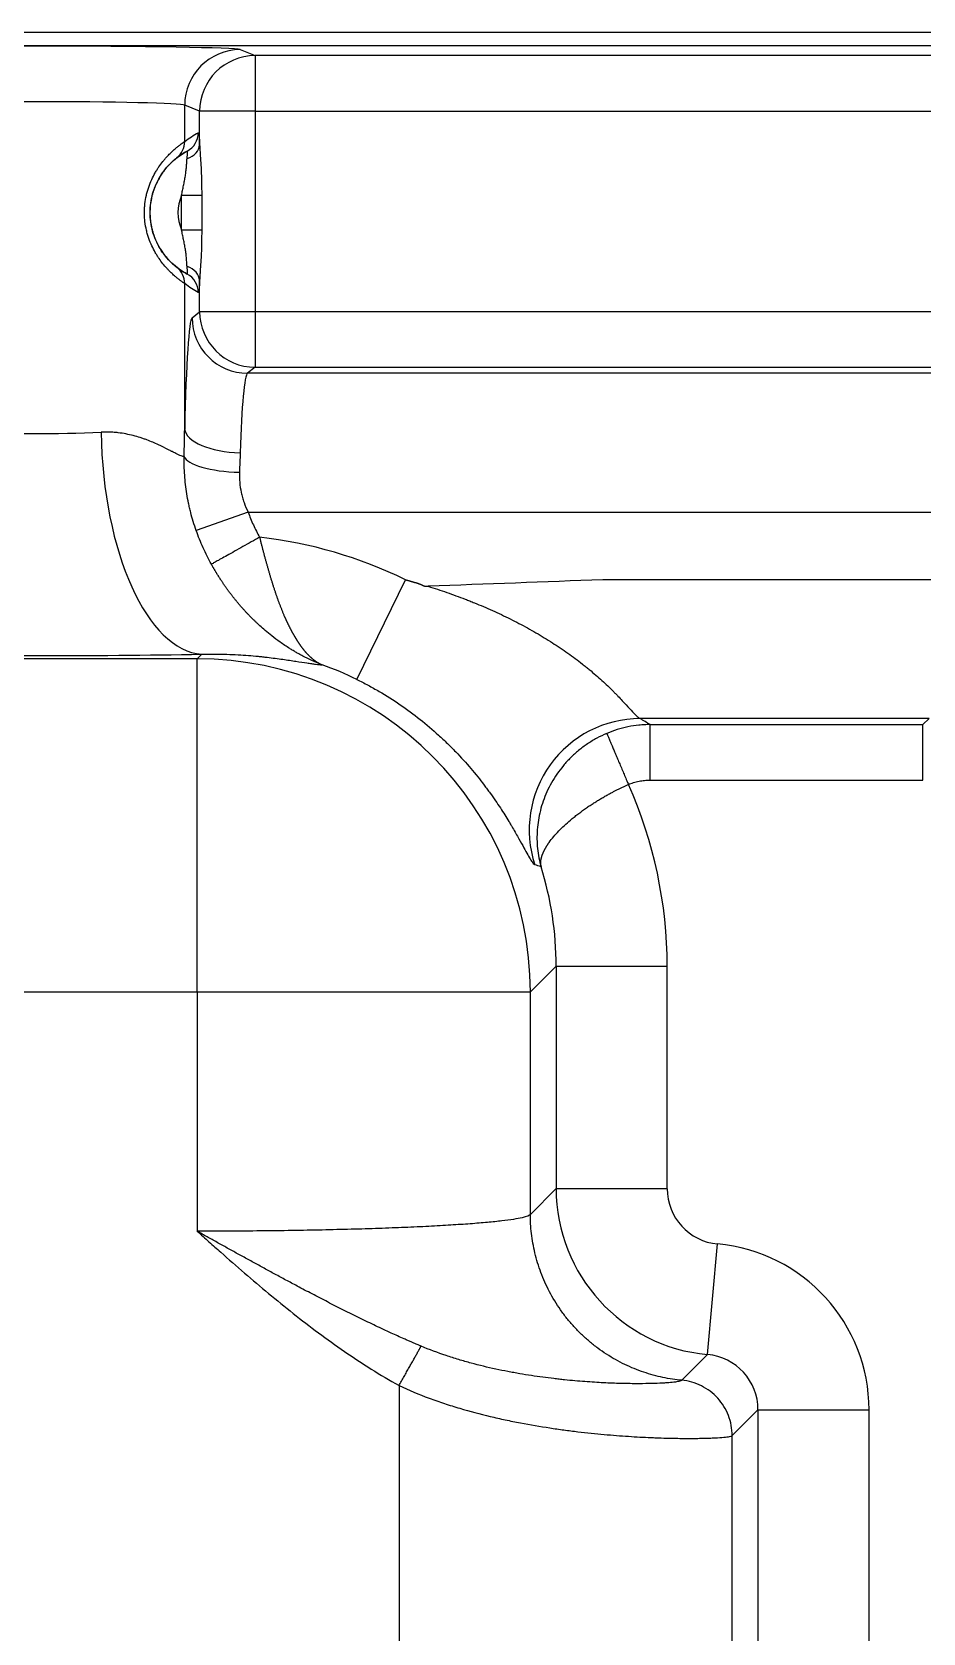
# Model space of a CAD drawing. Header units: millimetres. Extents: x -36 to 4467, y 2 to 3322.
# Drawn here: x 116.6 to 148.6, y 1474.2 to 1531.9 of the extents above; entities that cross this region are included whole.
import ezdxf

# ---------------------------------------------------------------- set-up
doc = ezdxf.new("R2010")
doc.units = ezdxf.units.MM

msp = doc.modelspace()

# ---------------------------------------------------------------- linework, layer by layer
for p, q in [((73.323, 1531.855), (533.822, 1531.855)), ((533.822, 1531.355), (73.323, 1531.355)), ((124.065, 1531.221), (124.604, 1531.006)), ((167.743, 1531.006), (124.604, 1531.006)), ((124.604, 1531.006), (124.604, 1529.006)), ((122.067, 1527.914), (122.067, 1529.221)), ((122.606, 1529.006), (122.067, 1529.221)), ((124.604, 1529.006), (122.606, 1529.006)), ((122.606, 1527.793), (122.606, 1529.006)), ((124.604, 1529.006), (167.721, 1529.006)), ((124.604, 1529.006), (124.604, 1521.787)), ((121.958, 1524.733), (121.958, 1525.978)), ((121.958, 1525.978), (122.679, 1525.978)), ((122.679, 1525.978), (122.679, 1524.733)), ((121.958, 1524.733), (122.679, 1524.733)), ((122.067, 1517.567), (122.067, 1522.797)), ((122.606, 1521.787), (122.606, 1522.918)), ((122.333, 1521.569), (122.606, 1521.787)), ((124.604, 1521.787), (122.606, 1521.787)), ((167.721, 1521.787), (124.604, 1521.787)), ((124.604, 1521.787), (124.604, 1519.788)), ((124.604, 1519.788), (124.331, 1519.57)), ((168.289, 1519.57), (124.331, 1519.57)), ((124.604, 1519.788), (167.742, 1519.788)), ((124.353, 1514.573), (122.483, 1513.905)), ((124.353, 1514.573), (149.243, 1514.573)), ((128.264, 1508.548), (130.02, 1512.138)), ((149.243, 1512.138), (137.119, 1512.138)), ((122.68, 1509.456), (122.518, 1509.293)), ((122.518, 1509.293), (110.627, 1509.293)), ((122.518, 1497.3), (122.518, 1509.293)), ((148.86, 1507.141), (138.462, 1507.141)), ((148.642, 1506.923), (148.86, 1507.141)), ((138.818, 1506.923), (148.642, 1506.923)), ((138.818, 1504.924), (138.818, 1506.923)), ((148.642, 1504.924), (148.642, 1506.923)), ((138.818, 1504.924), (148.642, 1504.924)), ((134.51, 1497.3), (135.438, 1498.228)), ((135.438, 1498.228), (135.438, 1490.217)), ((135.438, 1498.228), (139.435, 1498.228)), ((139.435, 1490.217), (139.435, 1498.228)), ((110.627, 1497.3), (122.518, 1497.3)), ((122.518, 1497.3), (122.518, 1488.683)), ((122.518, 1497.3), (134.51, 1497.3)), ((134.51, 1489.289), (134.51, 1497.3)), ((135.438, 1490.217), (134.51, 1489.289)), ((135.438, 1490.217), (139.435, 1490.217)), ((140.887, 1484.246), (141.252, 1488.226)), ((140.887, 1484.246), (139.96, 1483.319)), ((129.783, 1483.127), (129.783, 1459.584)), ((141.775, 1481.328), (142.703, 1482.255)), ((142.703, 1482.255), (142.703, 1460.456)), ((142.703, 1482.255), (146.7, 1482.255)), ((146.7, 1460.456), (146.7, 1482.255)), ((141.775, 1461.383), (141.775, 1481.328))]:
    msp.add_line(p, q)
msp.add_arc((123.323, 1525.355), 1.5, 155.47541, 204.52459)
for centre, major_axis, ratio, start_param, end_param in [((116.573, 1531.215), (-7.5, 0), 0.017455, 3.185226, 6.239552), ((124.065, 1529.221), (0.742, 1.857), 0.998896, 0.380703, 1.950738), ((124.604, 1529.006), (0.742, 1.857), 0.998896, 0.380703, 1.950738), ((116.573, 1529.215), (-5.5, 0), 0.023802, 3.185226, 6.239552), ((121.318, 1527.914), (-0.463, 0.59), 0.998465, 3.141593, 4.048495), ((121.807, 1528.231), (-0.35, 0.664), 0.998784, 3.141593, 4.227881), ((121.856, 1527.793), (0.749, 0.035), 0.726203, 5.086326, 6.219694), ((121.318, 1522.797), (-0.463, -0.59), 0.998465, 2.234689, 3.141591), ((121.856, 1522.918), (-0.749, 0.035), 0.726203, 3.205083, 4.338452), ((121.807, 1522.48), (0.35, 0.664), 0.998784, 5.196897, 6.283185), ((122.344, 1514.573), (0, 7), 0.043661, 0.034907, 1.128749), ((124.331, 1521.569), (1.249, -1.562), 0.998441, 4.038521, 5.607795), ((124.604, 1521.787), (1.249, -1.562), 0.998441, 4.038521, 5.607795), ((124.342, 1514.573), (0, 5), 0.061125, 0.034907, 1.128749), ((124.065, 1517.567), (2, -0.041), 0.427716, 3.189868, 4.721227), ((116.573, 1517.871), (-5.5, 0), 0.085715, 1.101313, 2.04028), ((122.68, 1517.451), (-0.142, 7.999), 0.452369, 1.562782, 3.10245), ((124.039, 1516.578), (1.999, -0.057), 0.286399, 3.240078, 4.720493), ((122.972, 1497.754), (-11.327, -11.327), 0.998783, 3.471729, 3.815354), ((116.573, 1509.876), (-13.5, 0), 0.034921, 1.101313, 2.04028), ((122.518, 1497.3), (-8.485, 8.485), 0.998783, 3.9276, 5.497178), ((122.972, 1497.754), (8.503, 8.503), 0.997973, 0.330136, 0.443159), ((138.462, 1503.143), (2.057, 3.43), 0.997703, 0.541195, 2.431997), ((125.818, 1504.598), (-17.818, 4.202), 0.382382, 3.98885, 4.017445), ((123.426, 1498.208), (-11.327, -11.327), 0.998783, 2.356803, 2.777605), ((125.818, 1500.601), (-14.415, 2.335), 0.225928, 4.068339, 4.088121), ((123.426, 1498.208), (8.503, 8.503), 0.997973, 5.498396, 5.800632), ((141.437, 1490.219), (-4.243, 4.243), 0.999595, 0.786007, 2.264243), ((141.437, 1490.219), (1.416, 1.416), 0.998783, 2.356803, 3.835039), ((140.697, 1482.248), (4.248, 4.248), 0.998783, 5.498396, 6.976632), ((140.697, 1482.248), (1.423, 1.423), 0.993946, 5.498396, 6.976632)]:
    msp.add_ellipse(centre, major_axis=major_axis, ratio=ratio, start_param=start_param, end_param=end_param)
for points, degree, knots in [([(122.067, 1522.797), (122.063, 1522.8), (122.047, 1522.811), (122.019, 1522.83), (121.994, 1522.848), (121.985, 1522.854), (121.965, 1522.868), (121.955, 1522.876), (121.921, 1522.901), (121.895, 1522.92), (121.839, 1522.964), (121.809, 1522.988), (121.743, 1523.043), (121.707, 1523.073), (121.632, 1523.14), (121.592, 1523.178), (121.54, 1523.229), (121.529, 1523.24), (121.508, 1523.262), (121.475, 1523.295), (121.442, 1523.33), (121.376, 1523.404), (121.33, 1523.456), (121.238, 1523.571), (121.192, 1523.634), (121.134, 1523.718), (121.122, 1523.735), (121.099, 1523.77), (121.065, 1523.823), (121.032, 1523.878), (120.966, 1523.992), (120.925, 1524.072), (120.846, 1524.242), (120.81, 1524.331), (120.769, 1524.45), (120.761, 1524.474), (120.746, 1524.522), (120.723, 1524.595), (120.704, 1524.669), (120.669, 1524.82), (120.651, 1524.923), (120.635, 1525.055), (120.633, 1525.082), (120.628, 1525.135), (120.626, 1525.162), (120.621, 1525.243), (120.619, 1525.296), (120.619, 1525.377), (120.62, 1525.404), (120.621, 1525.458), (120.622, 1525.485), (120.627, 1525.565), (120.631, 1525.618), (120.649, 1525.775), (120.666, 1525.877), (120.701, 1526.028), (120.713, 1526.077), (120.734, 1526.151), (120.741, 1526.175), (120.757, 1526.224), (120.764, 1526.248), (120.805, 1526.366), (120.841, 1526.456), (120.919, 1526.627), (120.961, 1526.708), (121.016, 1526.804), (121.027, 1526.823), (121.049, 1526.861), (121.06, 1526.879), (121.094, 1526.934), (121.117, 1526.969), (121.186, 1527.07), (121.233, 1527.132), (121.302, 1527.219), (121.336, 1527.261), (121.371, 1527.3), (121.393, 1527.326), (121.405, 1527.339), (121.461, 1527.401), (121.504, 1527.446), (121.588, 1527.529), (121.628, 1527.567), (121.685, 1527.618), (121.704, 1527.634), (121.74, 1527.665), (121.757, 1527.68), (121.807, 1527.722), (121.838, 1527.746), (121.895, 1527.79), (121.92, 1527.809), (121.966, 1527.843), (121.985, 1527.857), (122.019, 1527.881), (122.033, 1527.89), (122.055, 1527.905), (122.063, 1527.91), (122.067, 1527.914)], 3, [0, 0, 0, 0, 0.03125, 0.0625, 0.0625, 0.078125, 0.078125, 0.09375, 0.09375, 0.125, 0.125, 0.15625, 0.15625, 0.1875, 0.1875, 0.21875, 0.21875, 0.226562, 0.226562, 0.234375, 0.25, 0.25, 0.28125, 0.28125, 0.3125, 0.3125, 0.320312, 0.320312, 0.328125, 0.34375, 0.34375, 0.375, 0.375, 0.40625, 0.40625, 0.414062, 0.414062, 0.421875, 0.4375, 0.4375, 0.46875, 0.46875, 0.476562, 0.476562, 0.484375, 0.484375, 0.5, 0.5, 0.507812, 0.507812, 0.515625, 0.515625, 0.53125, 0.53125, 0.5625, 0.5625, 0.578125, 0.578125, 0.585937, 0.585937, 0.59375, 0.59375, 0.625, 0.625, 0.65625, 0.65625, 0.664063, 0.664063, 0.671875, 0.671875, 0.6875, 0.6875, 0.71875, 0.71875, 0.734375, 0.742188, 0.742188, 0.75, 0.75, 0.78125, 0.78125, 0.8125, 0.8125, 0.828125, 0.828125, 0.84375, 0.84375, 0.875, 0.875, 0.90625, 0.90625, 0.9375, 0.9375, 0.96875, 0.96875, 1, 1, 1, 1]), ([(122.067, 1527.914), (122.149, 1527.977), (122.23, 1528.035), (122.394, 1528.14), (122.475, 1528.188), (122.557, 1528.231)], 3, [0, 0, 0, 0, 0.5, 0.5, 1, 1, 1, 1]), ([(122.557, 1528.231), (122.559, 1528.232), (122.561, 1528.23), (122.564, 1528.224), (122.566, 1528.222), (122.568, 1528.215), (122.569, 1528.211), (122.572, 1528.198), (122.574, 1528.186), (122.578, 1528.165), (122.579, 1528.157), (122.581, 1528.141), (122.582, 1528.132), (122.587, 1528.085), (122.591, 1528.038), (122.597, 1527.956), (122.599, 1527.926), (122.602, 1527.862), (122.604, 1527.829), (122.606, 1527.793)], 3, [0, 0, 0, 0, 0.125, 0.125, 0.1875, 0.1875, 0.25, 0.25, 0.375, 0.375, 0.4375, 0.4375, 0.5, 0.5, 0.75, 0.75, 0.875, 0.875, 1, 1, 1, 1]), ([(121.781, 1527.323), (121.778, 1527.321), (121.773, 1527.317), (121.76, 1527.307), (121.751, 1527.3), (121.721, 1527.275), (121.693, 1527.252), (121.641, 1527.207), (121.623, 1527.189), (121.591, 1527.16), (121.581, 1527.15), (121.558, 1527.128), (121.547, 1527.116), (121.511, 1527.08), (121.485, 1527.053), (121.432, 1526.994), (121.404, 1526.961), (121.367, 1526.916), (121.36, 1526.907), (121.345, 1526.888), (121.338, 1526.878), (121.315, 1526.849), (121.3, 1526.828), (121.253, 1526.764), (121.222, 1526.717), (121.175, 1526.641), (121.159, 1526.615), (121.128, 1526.56), (121.112, 1526.531), (121.066, 1526.442), (121.036, 1526.379), (120.981, 1526.245), (120.955, 1526.174), (120.925, 1526.08), (120.92, 1526.061), (120.908, 1526.022), (120.903, 1526.003), (120.888, 1525.943), (120.878, 1525.903), (120.853, 1525.781), (120.84, 1525.698), (120.826, 1525.57), (120.823, 1525.526), (120.819, 1525.439), (120.817, 1525.395), (120.818, 1525.307), (120.819, 1525.264), (120.824, 1525.177), (120.827, 1525.133), (120.841, 1525.006), (120.854, 1524.923), (120.879, 1524.802), (120.889, 1524.762), (120.91, 1524.683), (120.921, 1524.644), (120.957, 1524.531), (120.983, 1524.461), (121.039, 1524.327), (121.068, 1524.264), (121.107, 1524.19), (121.115, 1524.175), (121.13, 1524.147), (121.138, 1524.133), (121.154, 1524.105), (121.162, 1524.092), (121.178, 1524.065), (121.186, 1524.052), (121.225, 1523.989), (121.256, 1523.943), (121.318, 1523.858), (121.348, 1523.819), (121.391, 1523.765), (121.406, 1523.748), (121.427, 1523.723), (121.434, 1523.715), (121.447, 1523.7), (121.454, 1523.692), (121.488, 1523.655), (121.513, 1523.629), (121.56, 1523.581), (121.582, 1523.559), (121.623, 1523.521), (121.642, 1523.504), (121.676, 1523.473), (121.692, 1523.46), (121.712, 1523.443), (121.719, 1523.437), (121.731, 1523.427), (121.736, 1523.423), (121.762, 1523.402), (121.775, 1523.392), (121.781, 1523.388)], 3, [0, 0, 0, 0, 0.03125, 0.03125, 0.0625, 0.0625, 0.125, 0.125, 0.15625, 0.15625, 0.171875, 0.171875, 0.1875, 0.1875, 0.21875, 0.21875, 0.25, 0.25, 0.257812, 0.257812, 0.265625, 0.265625, 0.28125, 0.28125, 0.3125, 0.3125, 0.328125, 0.328125, 0.34375, 0.34375, 0.375, 0.375, 0.40625, 0.40625, 0.414062, 0.414062, 0.421875, 0.421875, 0.4375, 0.4375, 0.46875, 0.46875, 0.484375, 0.484375, 0.5, 0.5, 0.515625, 0.515625, 0.53125, 0.53125, 0.5625, 0.5625, 0.578125, 0.578125, 0.59375, 0.59375, 0.625, 0.625, 0.65625, 0.65625, 0.664062, 0.664062, 0.671875, 0.671875, 0.679687, 0.679687, 0.6875, 0.6875, 0.71875, 0.71875, 0.75, 0.75, 0.765625, 0.765625, 0.773437, 0.773437, 0.78125, 0.78125, 0.8125, 0.8125, 0.84375, 0.84375, 0.875, 0.875, 0.90625, 0.90625, 0.921875, 0.921875, 0.9375, 0.9375, 1, 1, 1, 1]), ([(122.157, 1523.144), (122.057, 1523.196), (121.96, 1523.256), (121.776, 1523.388), (121.689, 1523.46), (121.524, 1523.615), (121.447, 1523.698), (121.305, 1523.874), (121.24, 1523.967), (121.124, 1524.161), (121.072, 1524.261), (120.982, 1524.469), (120.944, 1524.576), (120.884, 1524.794), (120.861, 1524.905), (120.83, 1525.129), (120.823, 1525.242), (120.823, 1525.468), (120.83, 1525.582), (120.861, 1525.806), (120.884, 1525.917), (120.944, 1526.135), (120.982, 1526.242), (121.072, 1526.449), (121.124, 1526.55), (121.24, 1526.744), (121.305, 1526.837), (121.447, 1527.013), (121.524, 1527.096), (121.689, 1527.251), (121.776, 1527.323), (121.96, 1527.455), (122.057, 1527.514), (122.157, 1527.567)], 3, [0, 0, 0, 0, 0.0625, 0.0625, 0.125, 0.125, 0.1875, 0.1875, 0.25, 0.25, 0.3125, 0.3125, 0.375, 0.375, 0.4375, 0.4375, 0.5, 0.5, 0.5625, 0.5625, 0.625, 0.625, 0.6875, 0.6875, 0.75, 0.75, 0.8125, 0.8125, 0.875, 0.875, 0.9375, 0.9375, 1, 1, 1, 1]), ([(122.157, 1527.567), (122.094, 1527.534), (122.032, 1527.498), (121.906, 1527.417), (121.843, 1527.372), (121.781, 1527.323)], 3, [0, 0, 0, 0, 0.5, 0.5, 1, 1, 1, 1]), ([(121.958, 1525.978), (121.968, 1526.037), (121.979, 1526.095), (122.002, 1526.211), (122.015, 1526.269), (122.038, 1526.386), (122.05, 1526.444), (122.067, 1526.531), (122.072, 1526.56), (122.082, 1526.618), (122.087, 1526.647), (122.101, 1526.733), (122.108, 1526.789), (122.118, 1526.873), (122.121, 1526.901), (122.126, 1526.956), (122.129, 1526.983), (122.135, 1527.063), (122.139, 1527.114), (122.145, 1527.211), (122.149, 1527.256), (122.153, 1527.299)], 3, [0, 0, 0, 0, 0.125, 0.125, 0.25, 0.25, 0.375, 0.375, 0.4375, 0.4375, 0.5, 0.5, 0.625, 0.625, 0.6875, 0.6875, 0.75, 0.75, 0.875, 0.875, 1, 1, 1, 1]), ([(122.153, 1527.299), (122.156, 1527.321), (122.158, 1527.341), (122.161, 1527.38), (122.162, 1527.398), (122.166, 1527.449), (122.167, 1527.478), (122.167, 1527.507), (122.167, 1527.512), (122.167, 1527.522), (122.167, 1527.527), (122.166, 1527.54), (122.166, 1527.547), (122.164, 1527.556), (122.164, 1527.558), (122.163, 1527.562), (122.161, 1527.567), (122.159, 1527.568), (122.157, 1527.567)], 3, [0, 0, 0, 0, 0.125, 0.125, 0.25, 0.25, 0.5, 0.5, 0.5625, 0.5625, 0.625, 0.625, 0.75, 0.75, 0.8125, 0.8125, 0.875, 1, 1, 1, 1]), ([(122.606, 1527.793), (122.608, 1527.729), (122.611, 1527.663), (122.62, 1527.527), (122.625, 1527.456), (122.633, 1527.347), (122.636, 1527.31), (122.641, 1527.235), (122.643, 1527.198), (122.651, 1527.084), (122.655, 1527.007), (122.663, 1526.851), (122.666, 1526.773), (122.672, 1526.615), (122.674, 1526.535), (122.679, 1526.297), (122.679, 1526.137), (122.679, 1525.978)], 3, [0, 0, 0, 0, 0.125, 0.125, 0.25, 0.25, 0.3125, 0.3125, 0.375, 0.375, 0.5, 0.5, 0.625, 0.625, 0.75, 0.75, 1, 1, 1, 1]), ([(122.153, 1523.412), (122.149, 1523.455), (122.145, 1523.501), (122.14, 1523.574), (122.139, 1523.599), (122.135, 1523.651), (122.133, 1523.677), (122.127, 1523.756), (122.116, 1523.865), (122.101, 1523.979), (122.082, 1524.094), (122.072, 1524.152), (122.05, 1524.268), (122.038, 1524.326), (122.014, 1524.442), (122.002, 1524.5), (121.979, 1524.616), (121.968, 1524.674), (121.958, 1524.733)], 3, [0, 0, 0, 0, 0.125, 0.125, 0.1875, 0.1875, 0.25, 0.25, 0.375, 0.5, 0.5, 0.625, 0.625, 0.75, 0.75, 0.875, 0.875, 1, 1, 1, 1]), ([(122.679, 1524.733), (122.679, 1524.573), (122.679, 1524.414), (122.674, 1524.177), (122.672, 1524.098), (122.668, 1523.979), (122.666, 1523.94), (122.663, 1523.861), (122.661, 1523.822), (122.655, 1523.705), (122.651, 1523.629), (122.641, 1523.478), (122.636, 1523.403), (122.628, 1523.294), (122.625, 1523.258), (122.622, 1523.204), (122.62, 1523.187), (122.618, 1523.151), (122.617, 1523.134), (122.611, 1523.048), (122.608, 1522.981), (122.606, 1522.918)], 3, [0, 0, 0, 0, 0.25, 0.25, 0.375, 0.375, 0.4375, 0.4375, 0.5, 0.5, 0.625, 0.625, 0.75, 0.75, 0.8125, 0.8125, 0.84375, 0.84375, 0.875, 0.875, 1, 1, 1, 1]), ([(121.781, 1523.388), (121.843, 1523.338), (121.906, 1523.294), (122.032, 1523.213), (122.094, 1523.177), (122.157, 1523.144)], 3, [0, 0, 0, 0, 0.5, 0.5, 1, 1, 1, 1]), ([(122.157, 1523.144), (122.159, 1523.143), (122.16, 1523.143), (122.163, 1523.148), (122.164, 1523.152), (122.167, 1523.169), (122.167, 1523.186), (122.167, 1523.221), (122.167, 1523.234), (122.165, 1523.263), (122.165, 1523.279), (122.161, 1523.33), (122.158, 1523.368), (122.153, 1523.412)], 3, [0, 0, 0, 0, 0.125, 0.125, 0.25, 0.25, 0.5, 0.5, 0.625, 0.625, 0.75, 0.75, 1, 1, 1, 1]), ([(122.557, 1522.48), (122.475, 1522.523), (122.394, 1522.571), (122.23, 1522.676), (122.149, 1522.733), (122.067, 1522.797)], 3, [0, 0, 0, 0, 0.5, 0.5, 1, 1, 1, 1]), ([(122.606, 1522.918), (122.602, 1522.846), (122.599, 1522.783), (122.593, 1522.701), (122.591, 1522.675), (122.588, 1522.64), (122.587, 1522.629), (122.585, 1522.607), (122.584, 1522.597), (122.579, 1522.55), (122.574, 1522.522), (122.568, 1522.495), (122.566, 1522.488), (122.561, 1522.48), (122.559, 1522.479), (122.557, 1522.48)], 3, [0, 0, 0, 0, 0.25, 0.25, 0.375, 0.375, 0.4375, 0.4375, 0.5, 0.5, 0.75, 0.75, 0.875, 0.875, 1, 1, 1, 1]), ([(122.048, 1516.578), (122.052, 1516.746), (122.055, 1516.912), (122.062, 1517.242), (122.065, 1517.405), (122.067, 1517.567)], 3, [0, 0, 0, 0, 0.5, 0.5, 1, 1, 1, 1]), ([(122.048, 1516.578), (122.026, 1516.571), (121.989, 1516.578), (121.886, 1516.615), (121.822, 1516.645), (121.704, 1516.705), (121.661, 1516.727), (121.603, 1516.757), (121.592, 1516.763), (121.568, 1516.775), (121.531, 1516.794), (121.493, 1516.813), (121.363, 1516.88), (121.247, 1516.938), (120.993, 1517.056), (120.855, 1517.115), (120.666, 1517.186), (120.628, 1517.2), (120.549, 1517.227), (120.43, 1517.267), (120.304, 1517.303), (120.046, 1517.369), (119.864, 1517.405), (119.622, 1517.434), (119.573, 1517.439), (119.499, 1517.445), (119.473, 1517.446), (119.423, 1517.449), (119.296, 1517.456), (119.167, 1517.456), (119.061, 1517.451)], 3, [0, 0, 0, 0, 0.125, 0.125, 0.25, 0.25, 0.3125, 0.3125, 0.328125, 0.328125, 0.34375, 0.375, 0.375, 0.5, 0.5, 0.625, 0.625, 0.65625, 0.65625, 0.6875, 0.75, 0.75, 0.875, 0.875, 0.90625, 0.90625, 0.921875, 0.921875, 0.9375, 1, 1, 1, 1]), ([(122.483, 1513.905), (122.406, 1514.121), (122.34, 1514.34), (122.269, 1514.617), (122.255, 1514.673), (122.23, 1514.784), (122.193, 1514.951), (122.162, 1515.118), (122.109, 1515.453), (122.083, 1515.677), (122.051, 1516.127), (122.045, 1516.352), (122.048, 1516.578)], 3, [0, 0, 0, 0, 0.25, 0.25, 0.3125, 0.3125, 0.375, 0.5, 0.5, 0.75, 0.75, 1, 1, 1, 1]), ([(124.065, 1516.712), (124.062, 1516.598), (124.058, 1516.482), (124.049, 1516.246), (124.044, 1516.127), (124.039, 1516.005)], 3, [0, 0, 0, 0, 0.5, 0.5, 1, 1, 1, 1]), ([(124.039, 1516.005), (124.03, 1515.764), (124.049, 1515.522), (124.108, 1515.25), (124.115, 1515.22), (124.13, 1515.159), (124.138, 1515.129), (124.164, 1515.039), (124.183, 1514.979), (124.247, 1514.801), (124.296, 1514.686), (124.353, 1514.573)], 3, [0, 0, 0, 0, 0.5, 0.5, 0.5625, 0.5625, 0.625, 0.625, 0.75, 0.75, 1, 1, 1, 1]), ([(124.765, 1513.666), (124.668, 1513.611), (124.567, 1513.555), (124.364, 1513.442), (124.262, 1513.385), (124.06, 1513.272), (123.961, 1513.216), (123.772, 1513.11), (123.682, 1513.06), (123.516, 1512.967), (123.44, 1512.925), (123.307, 1512.851), (123.249, 1512.818), (123.153, 1512.765), (123.115, 1512.744), (123.059, 1512.712), (123.04, 1512.701), (123.029, 1512.695)], 3, [0, 0, 0, 0, 0.125, 0.125, 0.25, 0.25, 0.375, 0.375, 0.5, 0.5, 0.625, 0.625, 0.75, 0.75, 0.875, 0.875, 1, 1, 1, 1]), ([(124.765, 1513.666), (124.77, 1513.646), (124.779, 1513.608), (124.793, 1513.55), (124.807, 1513.493), (124.822, 1513.435), (124.836, 1513.378), (124.851, 1513.32), (124.866, 1513.263), (124.881, 1513.205), (124.896, 1513.148), (124.911, 1513.091), (124.926, 1513.034), (124.941, 1512.977), (124.957, 1512.92), (124.972, 1512.863), (124.988, 1512.806), (125.003, 1512.749), (125.019, 1512.693), (125.035, 1512.637), (125.051, 1512.581), (125.067, 1512.525), (125.083, 1512.469), (125.099, 1512.413), (125.115, 1512.358), (125.132, 1512.303), (125.148, 1512.248), (125.165, 1512.193), (125.182, 1512.138), (125.199, 1512.084), (125.215, 1512.03), (125.232, 1511.976), (125.249, 1511.923), (125.267, 1511.87), (125.284, 1511.817), (125.301, 1511.764), (125.319, 1511.712), (125.336, 1511.66), (125.354, 1511.608), (125.372, 1511.557), (125.39, 1511.506), (125.408, 1511.455), (125.426, 1511.404), (125.444, 1511.354), (125.462, 1511.305), (125.481, 1511.256), (125.499, 1511.207), (125.518, 1511.158), (125.537, 1511.11), (125.556, 1511.062), (125.575, 1511.015), (125.594, 1510.968), (125.613, 1510.922), (125.632, 1510.876), (125.647, 1510.841), (125.657, 1510.818), (125.663, 1510.805), (125.668, 1510.792), (125.674, 1510.78), (125.68, 1510.767), (125.685, 1510.754), (125.691, 1510.741), (125.697, 1510.728), (125.703, 1510.715), (125.709, 1510.702), (125.715, 1510.688), (125.721, 1510.675), (125.727, 1510.662), (125.734, 1510.648), (125.74, 1510.635), (125.746, 1510.621), (125.753, 1510.607), (125.759, 1510.593), (125.766, 1510.58), (125.773, 1510.566), (125.779, 1510.552), (125.786, 1510.538), (125.793, 1510.524), (125.8, 1510.509), (125.807, 1510.495), (125.814, 1510.481), (125.821, 1510.467), (125.829, 1510.452), (125.836, 1510.438), (125.843, 1510.423), (125.851, 1510.409), (125.858, 1510.394), (125.866, 1510.38), (125.873, 1510.365), (125.881, 1510.35), (125.889, 1510.336), (125.897, 1510.321), (125.904, 1510.306), (125.912, 1510.291), (125.92, 1510.277), (125.929, 1510.262), (125.937, 1510.247), (125.945, 1510.232), (125.953, 1510.217), (125.962, 1510.202), (125.97, 1510.187), (125.979, 1510.172), (125.987, 1510.157), (125.996, 1510.142), (126.005, 1510.127), (126.013, 1510.112), (126.022, 1510.096), (126.031, 1510.081), (126.04, 1510.066), (126.049, 1510.051), (126.058, 1510.036), (126.068, 1510.021), (126.077, 1510.006), (126.086, 1509.991), (126.096, 1509.976), (126.105, 1509.961), (126.115, 1509.946), (126.124, 1509.931), (126.134, 1509.916), (126.144, 1509.901), (126.154, 1509.886), (126.164, 1509.871), (126.174, 1509.856), (126.184, 1509.841), (126.194, 1509.826), (126.204, 1509.811), (126.215, 1509.796), (126.225, 1509.781), (126.236, 1509.767), (126.246, 1509.752), (126.257, 1509.737), (126.267, 1509.723), (126.278, 1509.708), (126.289, 1509.694), (126.3, 1509.679), (126.311, 1509.665), (126.322, 1509.651), (126.334, 1509.637), (126.345, 1509.622), (126.356, 1509.608), (126.368, 1509.594), (126.38, 1509.58), (126.391, 1509.566), (126.403, 1509.553), (126.415, 1509.539), (126.427, 1509.525), (126.439, 1509.512), (126.451, 1509.498), (126.463, 1509.485), (126.476, 1509.472), (126.488, 1509.459), (126.501, 1509.446), (126.513, 1509.433), (126.526, 1509.42), (126.539, 1509.407), (126.552, 1509.394), (126.565, 1509.382), (126.578, 1509.369), (126.592, 1509.357), (126.605, 1509.345), (126.618, 1509.333), (126.632, 1509.321), (126.646, 1509.309), (126.66, 1509.298), (126.674, 1509.286), (126.688, 1509.275), (126.702, 1509.264), (126.716, 1509.253), (126.731, 1509.242), (126.745, 1509.231), (126.76, 1509.22), (126.775, 1509.21), (126.79, 1509.2), (126.805, 1509.19), (126.82, 1509.18), (126.836, 1509.17), (126.851, 1509.16), (126.867, 1509.151), (126.883, 1509.141), (126.899, 1509.132), (126.915, 1509.123), (126.931, 1509.115), (126.947, 1509.106), (126.964, 1509.098), (126.981, 1509.09), (126.997, 1509.082), (127.009, 1509.077), (127.014, 1509.074)], 3, [0, 0, 0, 0, 0.00867, 0.017346, 0.026028, 0.034717, 0.043411, 0.052113, 0.06082, 0.069534, 0.078254, 0.08698, 0.095712, 0.10445, 0.113195, 0.121945, 0.130702, 0.139465, 0.148233, 0.157008, 0.165788, 0.174575, 0.183367, 0.192166, 0.20097, 0.20978, 0.218595, 0.227417, 0.236244, 0.245077, 0.253916, 0.26276, 0.27161, 0.280465, 0.289326, 0.298193, 0.307065, 0.315943, 0.324827, 0.333716, 0.34261, 0.35151, 0.360415, 0.369326, 0.378243, 0.387164, 0.396092, 0.405025, 0.413963, 0.422907, 0.431856, 0.440811, 0.449771, 0.458737, 0.467708, 0.470173, 0.472663, 0.475178, 0.477717, 0.48028, 0.482868, 0.48548, 0.488116, 0.490777, 0.493462, 0.496172, 0.498906, 0.501664, 0.504447, 0.507254, 0.510085, 0.51294, 0.51582, 0.518724, 0.521652, 0.524604, 0.527581, 0.530581, 0.533606, 0.536655, 0.539728, 0.542825, 0.545947, 0.549092, 0.552262, 0.555455, 0.558673, 0.561914, 0.56518, 0.56847, 0.571783, 0.575121, 0.578482, 0.581868, 0.585277, 0.58871, 0.592167, 0.595648, 0.599153, 0.602682, 0.606234, 0.609811, 0.613411, 0.617035, 0.620683, 0.624354, 0.628049, 0.631768, 0.635511, 0.639277, 0.643068, 0.646881, 0.650719, 0.65458, 0.658465, 0.662373, 0.666305, 0.670261, 0.67424, 0.678243, 0.68227, 0.68632, 0.690394, 0.694491, 0.698612, 0.702756, 0.706924, 0.711115, 0.71533, 0.719568, 0.72383, 0.728116, 0.732424, 0.736757, 0.741113, 0.745492, 0.749895, 0.754321, 0.758771, 0.763244, 0.76774, 0.772261, 0.776804, 0.781371, 0.785961, 0.790575, 0.795213, 0.799873, 0.804558, 0.809265, 0.813996, 0.818751, 0.823529, 0.82833, 0.833155, 0.838004, 0.842876, 0.847771, 0.85269, 0.857632, 0.862598, 0.867588, 0.8726, 0.877637, 0.882697, 0.88778, 0.892887, 0.898018, 0.903172, 0.90835, 0.913551, 0.918777, 0.924025, 0.929298, 0.934594, 0.939913, 0.945257, 0.950624, 0.956015, 0.96143, 0.966868, 0.97233, 0.977816, 0.983327, 0.98886, 0.994418, 1, 1, 1, 1]), ([(127.014, 1509.074), (126.991, 1509.083), (126.944, 1509.102), (126.87, 1509.132), (126.791, 1509.165), (126.706, 1509.203), (126.616, 1509.244), (126.521, 1509.289), (126.42, 1509.338), (126.315, 1509.393), (126.205, 1509.452), (126.09, 1509.516), (125.971, 1509.586), (125.772, 1509.708), (125.515, 1509.88), (125.221, 1510.1), (124.979, 1510.298), (124.823, 1510.436), (124.733, 1510.517), (124.695, 1510.553), (124.658, 1510.588), (124.62, 1510.623), (124.583, 1510.659), (124.547, 1510.694), (124.511, 1510.73), (124.475, 1510.765), (124.44, 1510.801), (124.405, 1510.837), (124.371, 1510.872), (124.337, 1510.908), (124.303, 1510.943), (124.27, 1510.979), (124.237, 1511.014), (124.205, 1511.05), (124.173, 1511.086), (124.141, 1511.121), (124.11, 1511.156), (124.079, 1511.192), (124.048, 1511.227), (124.018, 1511.262), (123.988, 1511.298), (123.959, 1511.333), (123.93, 1511.368), (123.901, 1511.403), (123.873, 1511.438), (123.845, 1511.473), (123.818, 1511.508), (123.791, 1511.542), (123.764, 1511.577), (123.737, 1511.611), (123.711, 1511.646), (123.686, 1511.68), (123.66, 1511.714), (123.635, 1511.748), (123.61, 1511.782), (123.586, 1511.816), (123.562, 1511.849), (123.538, 1511.883), (123.515, 1511.916), (123.492, 1511.949), (123.469, 1511.982), (123.447, 1512.015), (123.425, 1512.048), (123.403, 1512.081), (123.381, 1512.113), (123.36, 1512.146), (123.339, 1512.178), (123.319, 1512.21), (123.299, 1512.241), (123.279, 1512.273), (123.259, 1512.304), (123.24, 1512.336), (123.221, 1512.367), (123.202, 1512.398), (123.183, 1512.428), (123.165, 1512.459), (123.147, 1512.489), (123.13, 1512.519), (123.112, 1512.549), (123.095, 1512.579), (123.078, 1512.608), (123.062, 1512.637), (123.045, 1512.666), (123.034, 1512.686), (123.029, 1512.695)], 3, [0, 0, 0, 0, 0.014614, 0.030463, 0.047543, 0.065846, 0.085366, 0.106097, 0.128032, 0.151162, 0.175481, 0.20098, 0.227652, 0.255489, 0.33525, 0.403888, 0.461621, 0.508617, 0.518102, 0.527518, 0.536865, 0.546144, 0.555355, 0.564497, 0.573573, 0.582581, 0.591523, 0.600399, 0.609208, 0.617952, 0.626631, 0.635245, 0.643794, 0.652278, 0.660699, 0.669056, 0.677349, 0.685579, 0.693747, 0.701852, 0.709894, 0.717874, 0.725793, 0.73365, 0.741445, 0.74918, 0.756854, 0.764467, 0.77202, 0.779513, 0.786946, 0.794319, 0.801633, 0.808887, 0.816083, 0.82322, 0.830299, 0.837319, 0.844281, 0.851185, 0.858031, 0.864819, 0.871551, 0.878225, 0.884842, 0.891403, 0.897907, 0.904354, 0.910746, 0.917081, 0.923361, 0.929585, 0.935753, 0.941866, 0.947925, 0.953928, 0.959876, 0.96577, 0.97161, 0.977396, 0.983127, 0.988805, 0.994429, 1, 1, 1, 1]), ([(130.02, 1512.138), (130.222, 1512.079), (130.425, 1512.02), (130.559, 1511.981), (130.683, 1511.902), (130.829, 1511.902)], 2, [0, 0, 0, 0.499995, 0.499995, 0.746626, 1, 1, 1]), ([(130.829, 1511.902), (131.053, 1511.832), (131.277, 1511.759), (131.722, 1511.604), (131.944, 1511.523), (132.22, 1511.417), (132.275, 1511.395), (132.386, 1511.351), (132.551, 1511.285), (132.714, 1511.217), (133.04, 1511.078), (133.255, 1510.981), (133.68, 1510.78), (133.891, 1510.676), (134.202, 1510.513), (134.305, 1510.457), (134.51, 1510.345), (134.612, 1510.287), (134.914, 1510.113), (135.11, 1509.993), (135.493, 1509.748), (135.679, 1509.623), (136.04, 1509.366), (136.215, 1509.236), (136.427, 1509.07), (136.468, 1509.036), (136.551, 1508.969), (136.592, 1508.936), (136.714, 1508.836), (136.792, 1508.769), (137.02, 1508.571), (137.162, 1508.441), (137.361, 1508.251), (137.425, 1508.189), (137.502, 1508.112), (137.517, 1508.097), (137.547, 1508.067), (137.562, 1508.052), (137.606, 1508.007), (137.634, 1507.978), (137.773, 1507.834), (137.872, 1507.729), (138.047, 1507.539), (138.124, 1507.455), (138.199, 1507.375), (138.207, 1507.366), (138.223, 1507.349), (138.246, 1507.324), (138.268, 1507.302), (138.31, 1507.26), (138.36, 1507.211), (138.399, 1507.178), (138.434, 1507.153), (138.449, 1507.145), (138.462, 1507.141)], 3, [0, 0, 0, 0, 0.0625, 0.0625, 0.125, 0.125, 0.140625, 0.140625, 0.15625, 0.1875, 0.1875, 0.25, 0.25, 0.3125, 0.3125, 0.34375, 0.34375, 0.375, 0.375, 0.4375, 0.4375, 0.5, 0.5, 0.5625, 0.5625, 0.578125, 0.578125, 0.59375, 0.59375, 0.625, 0.625, 0.6875, 0.6875, 0.71875, 0.71875, 0.726562, 0.726562, 0.734375, 0.734375, 0.75, 0.75, 0.8125, 0.8125, 0.875, 0.875, 0.882812, 0.882812, 0.890625, 0.90625, 0.90625, 0.9375, 0.96875, 0.96875, 1, 1, 1, 1]), ([(122.68, 1509.456), (122.842, 1509.461), (122.997, 1509.463), (123.186, 1509.462), (123.223, 1509.462), (123.297, 1509.461), (123.334, 1509.461), (123.443, 1509.459), (123.514, 1509.457), (123.724, 1509.451), (123.858, 1509.445), (124.117, 1509.431), (124.241, 1509.422), (124.481, 1509.403), (124.597, 1509.393), (124.764, 1509.376), (124.819, 1509.371), (124.926, 1509.359), (124.979, 1509.353), (125.237, 1509.323), (125.425, 1509.298), (125.771, 1509.249), (125.929, 1509.225), (126.217, 1509.18), (126.348, 1509.16), (126.494, 1509.137), (126.523, 1509.133), (126.578, 1509.125), (126.659, 1509.113), (126.732, 1509.103), (126.869, 1509.086), (126.948, 1509.078), (127.014, 1509.074)], 3, [0, 0, 0, 0, 0.0625, 0.0625, 0.078125, 0.078125, 0.09375, 0.09375, 0.125, 0.125, 0.1875, 0.1875, 0.25, 0.25, 0.3125, 0.3125, 0.34375, 0.34375, 0.375, 0.375, 0.5, 0.5, 0.625, 0.625, 0.75, 0.75, 0.78125, 0.78125, 0.8125, 0.875, 0.875, 1, 1, 1, 1]), ([(128.264, 1508.548), (128.4, 1508.482), (128.535, 1508.413), (128.735, 1508.306), (128.802, 1508.269), (128.934, 1508.195), (129, 1508.158), (129.326, 1507.968), (129.579, 1507.807), (130.07, 1507.471), (130.308, 1507.295), (130.768, 1506.93), (130.991, 1506.74), (131.259, 1506.496), (131.313, 1506.446), (131.418, 1506.347), (131.471, 1506.297), (131.625, 1506.146), (131.925, 1505.845), (132.197, 1505.543), (132.538, 1505.143), (132.697, 1504.944), (132.864, 1504.724), (132.883, 1504.7), (132.919, 1504.651), (132.973, 1504.579), (133.095, 1504.412), (133.192, 1504.274), (133.377, 1504.005), (133.489, 1503.833), (133.642, 1503.59), (133.69, 1503.511), (133.76, 1503.396), (133.783, 1503.358), (133.827, 1503.283), (133.849, 1503.247), (133.954, 1503.068), (134.028, 1502.936), (134.162, 1502.697), (134.221, 1502.589), (134.328, 1502.395), (134.375, 1502.309), (134.46, 1502.16), (134.497, 1502.097), (134.561, 1501.996), (134.588, 1501.956), (134.636, 1501.9), (134.655, 1501.883), (134.671, 1501.878)], 3, [0, 0, 0, 0, 0.03125, 0.03125, 0.046875, 0.046875, 0.0625, 0.0625, 0.125, 0.125, 0.1875, 0.1875, 0.25, 0.25, 0.265625, 0.265625, 0.28125, 0.28125, 0.3125, 0.375, 0.375, 0.4375, 0.4375, 0.445312, 0.445312, 0.453125, 0.46875, 0.5, 0.5, 0.5625, 0.5625, 0.59375, 0.59375, 0.609375, 0.609375, 0.625, 0.625, 0.6875, 0.6875, 0.75, 0.75, 0.8125, 0.8125, 0.875, 0.875, 0.9375, 0.9375, 1, 1, 1, 1]), ([(137.261, 1506.606), (137.138, 1506.554), (137.018, 1506.496), (136.785, 1506.369), (136.672, 1506.3), (136.453, 1506.152), (136.348, 1506.074), (136.146, 1505.908), (136.049, 1505.82), (135.866, 1505.638), (135.78, 1505.543), (135.616, 1505.348), (135.54, 1505.247), (135.326, 1504.938), (135.205, 1504.722), (135.005, 1504.28), (134.927, 1504.054), (134.812, 1503.598), (134.775, 1503.368), (134.742, 1502.911), (134.745, 1502.684), (134.791, 1502.237), (134.834, 1502.017), (134.895, 1501.802)], 3, [0, 0, 0, 0, 0.0625, 0.0625, 0.125, 0.125, 0.1875, 0.1875, 0.25, 0.25, 0.3125, 0.3125, 0.375, 0.375, 0.5, 0.5, 0.625, 0.625, 0.75, 0.75, 0.875, 0.875, 1, 1, 1, 1]), ([(138.818, 1506.923), (138.752, 1506.923), (138.685, 1506.921), (138.551, 1506.914), (138.485, 1506.909), (138.286, 1506.889), (138.155, 1506.869), (137.959, 1506.829), (137.894, 1506.814), (137.765, 1506.781), (137.701, 1506.763), (137.509, 1506.704), (137.384, 1506.658), (137.261, 1506.606)], 3, [0, 0, 0, 0, 0.125, 0.125, 0.25, 0.25, 0.5, 0.5, 0.625, 0.625, 0.75, 0.75, 1, 1, 1, 1]), ([(138.038, 1504.766), (138.1, 1504.792), (138.163, 1504.815), (138.258, 1504.844), (138.291, 1504.854), (138.355, 1504.87), (138.388, 1504.878), (138.486, 1504.897), (138.552, 1504.907), (138.651, 1504.917), (138.685, 1504.92), (138.751, 1504.923), (138.785, 1504.924), (138.818, 1504.924)], 3, [0, 0, 0, 0, 0.25, 0.25, 0.375, 0.375, 0.5, 0.5, 0.75, 0.75, 0.875, 0.875, 1, 1, 1, 1]), ([(134.895, 1501.802), (134.894, 1501.807), (134.892, 1501.815), (134.89, 1501.828), (134.889, 1501.841), (134.887, 1501.855), (134.886, 1501.868), (134.885, 1501.882), (134.884, 1501.895), (134.883, 1501.909), (134.883, 1501.923), (134.883, 1501.938), (134.884, 1501.952), (134.884, 1501.966), (134.885, 1501.981), (134.886, 1501.996), (134.888, 1502.011), (134.89, 1502.026), (134.892, 1502.042), (134.894, 1502.058), (134.897, 1502.073), (134.9, 1502.089), (134.904, 1502.106), (134.908, 1502.122), (134.912, 1502.138), (134.916, 1502.155), (134.921, 1502.172), (134.926, 1502.189), (134.932, 1502.207), (134.938, 1502.224), (134.944, 1502.242), (134.951, 1502.26), (134.958, 1502.278), (134.966, 1502.296), (134.973, 1502.315), (134.982, 1502.334), (134.99, 1502.353), (134.999, 1502.372), (135.009, 1502.391), (135.019, 1502.411), (135.029, 1502.43), (135.04, 1502.45), (135.051, 1502.47), (135.063, 1502.491), (135.075, 1502.511), (135.087, 1502.532), (135.1, 1502.553), (135.114, 1502.574), (135.128, 1502.596), (135.142, 1502.617), (135.157, 1502.639), (135.172, 1502.661), (135.23, 1502.743), (135.342, 1502.885), (135.527, 1503.089), (135.73, 1503.287), (135.918, 1503.455), (136.083, 1503.591), (136.218, 1503.697), (136.355, 1503.8), (136.491, 1503.898), (136.628, 1503.992), (136.763, 1504.081), (136.896, 1504.165), (137.029, 1504.246), (137.16, 1504.323), (137.292, 1504.398), (137.397, 1504.455), (137.475, 1504.496), (137.525, 1504.522), (137.576, 1504.548), (137.627, 1504.574), (137.678, 1504.599), (137.73, 1504.624), (137.781, 1504.649), (137.832, 1504.673), (137.884, 1504.697), (137.935, 1504.72), (137.987, 1504.743), (138.021, 1504.758), (138.038, 1504.766)], 3, [0, 0, 0, 0, 0.005698, 0.011427, 0.017189, 0.022983, 0.028809, 0.034668, 0.040559, 0.046484, 0.052442, 0.058433, 0.064458, 0.070516, 0.076609, 0.082736, 0.088897, 0.095092, 0.101322, 0.107587, 0.113887, 0.120222, 0.126592, 0.132996, 0.139435, 0.14591, 0.152419, 0.158962, 0.165541, 0.172154, 0.178803, 0.185486, 0.192204, 0.198957, 0.205745, 0.212568, 0.219425, 0.226318, 0.233246, 0.24021, 0.247208, 0.254242, 0.261312, 0.268417, 0.275558, 0.282735, 0.289948, 0.297197, 0.304482, 0.311803, 0.319161, 0.326555, 0.333986, 0.401331, 0.465503, 0.526466, 0.584203, 0.617382, 0.649447, 0.680396, 0.710221, 0.738916, 0.766469, 0.792874, 0.818342, 0.843317, 0.867794, 0.89177, 0.900924, 0.910054, 0.91916, 0.928242, 0.937299, 0.946333, 0.955342, 0.964327, 0.973285, 0.982217, 0.991122, 1, 1, 1, 1]), ([(134.51, 1489.289), (134.483, 1489.249), (134.383, 1489.209), (134.124, 1489.15), (134.019, 1489.131), (133.776, 1489.093), (133.636, 1489.074), (133.324, 1489.037), (133.151, 1489.019), (132.773, 1488.984), (132.568, 1488.967), (132.128, 1488.934), (131.892, 1488.919), (131.394, 1488.888), (131.131, 1488.873), (130.578, 1488.845), (130.289, 1488.832), (129.689, 1488.807), (129.065, 1488.783), (128.401, 1488.763), (127.72, 1488.745), (127.021, 1488.728), (126.295, 1488.714), (125.559, 1488.703), (125.185, 1488.698), (124.431, 1488.691), (124.051, 1488.688), (123.286, 1488.684), (122.902, 1488.683), (122.518, 1488.683)], 3, [0, 0, 0, 0, 0.125, 0.125, 0.1875, 0.1875, 0.25, 0.25, 0.3125, 0.3125, 0.375, 0.375, 0.4375, 0.4375, 0.5, 0.5, 0.5625, 0.5625, 0.625, 0.6875, 0.6875, 0.75, 0.8125, 0.8125, 0.875, 0.875, 0.9375, 0.9375, 1, 1, 1, 1]), ([(122.518, 1488.683), (122.659, 1488.557), (122.8, 1488.431), (123.082, 1488.179), (123.223, 1488.054), (123.648, 1487.678), (123.933, 1487.428), (124.507, 1486.933), (124.796, 1486.688), (125.38, 1486.202), (125.675, 1485.962), (126.572, 1485.252), (127.185, 1484.793), (128.135, 1484.138), (128.456, 1483.926), (129.111, 1483.515), (129.444, 1483.317), (129.783, 1483.127)], 3, [0, 0, 0, 0, 0.0625, 0.0625, 0.125, 0.125, 0.25, 0.25, 0.375, 0.375, 0.5, 0.5, 0.75, 0.75, 0.875, 0.875, 1, 1, 1, 1]), ([(130.577, 1484.545), (130.57, 1484.548), (130.551, 1484.556), (130.514, 1484.572), (130.462, 1484.594), (130.393, 1484.623), (130.31, 1484.659), (130.21, 1484.702), (130.095, 1484.753), (129.934, 1484.823), (129.734, 1484.913), (129.391, 1485.069), (128.938, 1485.28), (128.367, 1485.556), (127.791, 1485.842), (127.217, 1486.134), (126.66, 1486.423), (126.228, 1486.651), (125.914, 1486.818), (125.714, 1486.925), (125.515, 1487.032), (125.317, 1487.139), (125.121, 1487.245), (124.925, 1487.351), (124.732, 1487.457), (124.54, 1487.562), (124.349, 1487.666), (124.159, 1487.771), (123.971, 1487.874), (123.785, 1487.978), (123.599, 1488.08), (123.416, 1488.182), (123.233, 1488.284), (123.052, 1488.384), (122.873, 1488.484), (122.695, 1488.584), (122.576, 1488.65), (122.518, 1488.683)], 3, [0, 0, 0, 0, 0.002542, 0.006978, 0.013311, 0.021545, 0.031683, 0.043731, 0.057695, 0.073582, 0.102202, 0.130527, 0.199078, 0.268406, 0.34138, 0.412526, 0.481785, 0.549113, 0.574287, 0.599314, 0.624189, 0.648911, 0.673477, 0.697885, 0.722132, 0.746217, 0.770137, 0.793891, 0.817476, 0.840894, 0.864144, 0.887225, 0.910136, 0.932871, 0.955425, 0.977798, 1, 1, 1, 1]), ([(139.96, 1483.319), (139.96, 1483.319), (139.959, 1483.319), (139.959, 1483.318), (139.959, 1483.318), (139.958, 1483.318), (139.957, 1483.316), (139.954, 1483.314), (139.947, 1483.309), (139.928, 1483.299), (139.905, 1483.291), (139.847, 1483.276), (139.742, 1483.256), (139.583, 1483.239), (139.467, 1483.229), (139.443, 1483.228), (139.392, 1483.224), (139.366, 1483.222), (139.286, 1483.217), (139.229, 1483.214), (139.05, 1483.206), (138.917, 1483.202), (138.628, 1483.196), (138.471, 1483.195), (138.217, 1483.196), (138.129, 1483.197), (137.992, 1483.199), (137.946, 1483.2), (137.852, 1483.202), (137.804, 1483.203), (137.562, 1483.209), (137.358, 1483.217), (136.93, 1483.239), (136.706, 1483.252), (136.238, 1483.288), (135.994, 1483.309), (135.677, 1483.342), (135.613, 1483.349), (135.483, 1483.363), (135.288, 1483.385), (135.089, 1483.411), (134.685, 1483.465), (134.409, 1483.507), (134.055, 1483.568), (133.984, 1483.58), (133.841, 1483.606), (133.625, 1483.647), (133.408, 1483.691), (132.971, 1483.785), (132.676, 1483.856), (132.229, 1483.976), (132.08, 1484.018), (131.855, 1484.086), (131.779, 1484.109), (131.629, 1484.157), (131.553, 1484.181), (131.176, 1484.308), (130.876, 1484.42), (130.577, 1484.545)], 3, [0, 0, 0, 0, 0.000488, 0.000488, 0.000977, 0.001953, 0.003906, 0.007812, 0.015625, 0.03125, 0.0625, 0.0625, 0.125, 0.1875, 0.1875, 0.203125, 0.203125, 0.21875, 0.21875, 0.25, 0.25, 0.3125, 0.3125, 0.375, 0.375, 0.40625, 0.40625, 0.421875, 0.421875, 0.4375, 0.4375, 0.5, 0.5, 0.5625, 0.5625, 0.625, 0.625, 0.640625, 0.640625, 0.65625, 0.6875, 0.6875, 0.75, 0.75, 0.765625, 0.765625, 0.78125, 0.8125, 0.8125, 0.875, 0.875, 0.90625, 0.90625, 0.921875, 0.921875, 0.9375, 0.9375, 1, 1, 1, 1]), ([(129.783, 1483.127), (130.138, 1482.961), (130.5, 1482.812), (130.957, 1482.642), (131.049, 1482.609), (131.233, 1482.545), (131.325, 1482.514), (131.6, 1482.422), (131.784, 1482.365), (132.334, 1482.202), (132.7, 1482.105), (133.246, 1481.975), (133.428, 1481.934), (133.699, 1481.876), (133.79, 1481.857), (133.971, 1481.821), (134.061, 1481.803), (134.51, 1481.717), (134.861, 1481.658), (135.378, 1481.579), (135.549, 1481.555), (135.802, 1481.521), (135.886, 1481.51), (136.052, 1481.489), (136.135, 1481.478), (136.546, 1481.43), (136.862, 1481.397), (137.471, 1481.342), (137.763, 1481.319), (138.324, 1481.283), (138.592, 1481.268), (138.911, 1481.254), (138.975, 1481.252), (139.099, 1481.247), (139.161, 1481.245), (139.341, 1481.239), (139.458, 1481.236), (139.795, 1481.229), (140.003, 1481.226), (140.387, 1481.226), (140.563, 1481.228), (140.803, 1481.233), (140.878, 1481.235), (140.986, 1481.239), (141.021, 1481.24), (141.088, 1481.243), (141.12, 1481.244), (141.276, 1481.252), (141.382, 1481.26), (141.557, 1481.276), (141.627, 1481.286), (141.729, 1481.306), (141.762, 1481.316), (141.775, 1481.328)], 3, [0, 0, 0, 0, 0.0625, 0.0625, 0.078125, 0.078125, 0.09375, 0.09375, 0.125, 0.125, 0.1875, 0.1875, 0.21875, 0.21875, 0.234375, 0.234375, 0.25, 0.25, 0.3125, 0.3125, 0.34375, 0.34375, 0.359375, 0.359375, 0.375, 0.375, 0.4375, 0.4375, 0.5, 0.5, 0.5625, 0.5625, 0.578125, 0.578125, 0.59375, 0.59375, 0.625, 0.625, 0.6875, 0.6875, 0.75, 0.75, 0.78125, 0.78125, 0.796875, 0.796875, 0.8125, 0.8125, 0.875, 0.875, 0.9375, 0.9375, 1, 1, 1, 1]), ([(141.775, 1481.328), (141.775, 1481.451), (141.764, 1481.574), (141.718, 1481.816), (141.684, 1481.935), (141.595, 1482.165), (141.54, 1482.275), (141.41, 1482.485), (141.336, 1482.584), (141.17, 1482.766), (141.078, 1482.849), (140.882, 1482.997), (140.776, 1483.063), (140.556, 1483.172), (140.441, 1483.217), (140.204, 1483.285), (140.082, 1483.307), (139.96, 1483.319)], 3, [0, 0, 0, 0, 0.125, 0.125, 0.25, 0.25, 0.375, 0.375, 0.5, 0.5, 0.625, 0.625, 0.75, 0.75, 0.875, 0.875, 1, 1, 1, 1])]:
    msp.add_open_spline(points, degree=degree, knots=knots)
for points in [[(124.353, 1514.573), (124.409, 1514.416), (124.533, 1514.108), (124.683, 1513.811), (124.765, 1513.666)], [(123.029, 1512.695), (122.921, 1512.889), (122.722, 1513.285), (122.557, 1513.696), (122.483, 1513.905)], [(137.119, 1512.138), (135.022, 1512.059), (132.926, 1511.981), (130.83, 1511.902)]]:
    msp.add_open_spline(points, degree=3)
msp.add_rational_spline([(137.261, 1506.606), (137.285, 1506.55), (137.602, 1505.8), (138.039, 1504.766), (138.039, 1504.766), (138.039, 1504.766)], [1, 0.817277363787, 0.817277363787, 1, 1, 1], degree=3, knots=[0, 0, 0, 0, 0.999999, 0.999999, 1, 1, 1, 1])
for points, weights in [([(139.96, 1483.319), (136.713, 1483.62), (134.514, 1486.029), (134.51, 1489.289)], [1.15004105616, 0.949983663686, 0.949986314648, 1.15004900905]), ([(129.783, 1483.127), (130.104, 1483.701), (130.39, 1484.211), (130.577, 1484.545)], [1.05846115165, 0.980512949449, 0.980512949449, 1.05846115165])]:
    msp.add_rational_spline(points, weights, degree=3)

doc.saveas('drawing.dxf')
